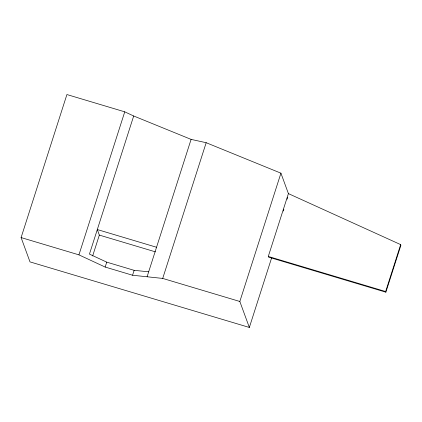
<?xml version="1.0" encoding="UTF-8"?>
<svg xmlns="http://www.w3.org/2000/svg" width="422" height="422" viewBox="0 0 422 422"><rect width="100%" height="100%" fill="white"/><g stroke="black" fill="none" stroke-linecap="round" stroke-linejoin="round"><path stroke-width="0.63" d="M271.794 257.357L249.344 327.451L29.999 261.888L21.1 237.575L66.913 94.549L124.748 111.835L133.684 115.987L191.097 139.387L206.179 142.705L280.931 173.178L288.411 193.614L268.281 256.455L268.519 257.103L385.872 292.182L400.9 245.266L400.663 244.612L288.411 193.614M249.344 327.451L239.833 301.477L162.702 278.42L132.561 275.244L105.162 267.057L78.935 254.862L124.748 111.835M133.684 115.987L89.443 254.107L106.74 262.146L134.133 270.333L148.676 271.81M92.65 255.959L99.334 235.091L97.308 229.552L156.541 247.255M105.162 267.057L106.74 262.146M132.561 275.244L134.133 270.333M147.104 276.721L191.097 139.387M162.702 278.42L206.179 142.705M239.833 301.477L280.931 173.178M283.267 211.063L283.864 209.196M287.055 199.242L287.651 197.375M385.872 292.182L385.634 291.528L400.663 244.612M268.281 256.455L385.634 291.528M99.334 235.091L155.417 251.855M21.1 237.575L78.935 254.862"/></g></svg>
